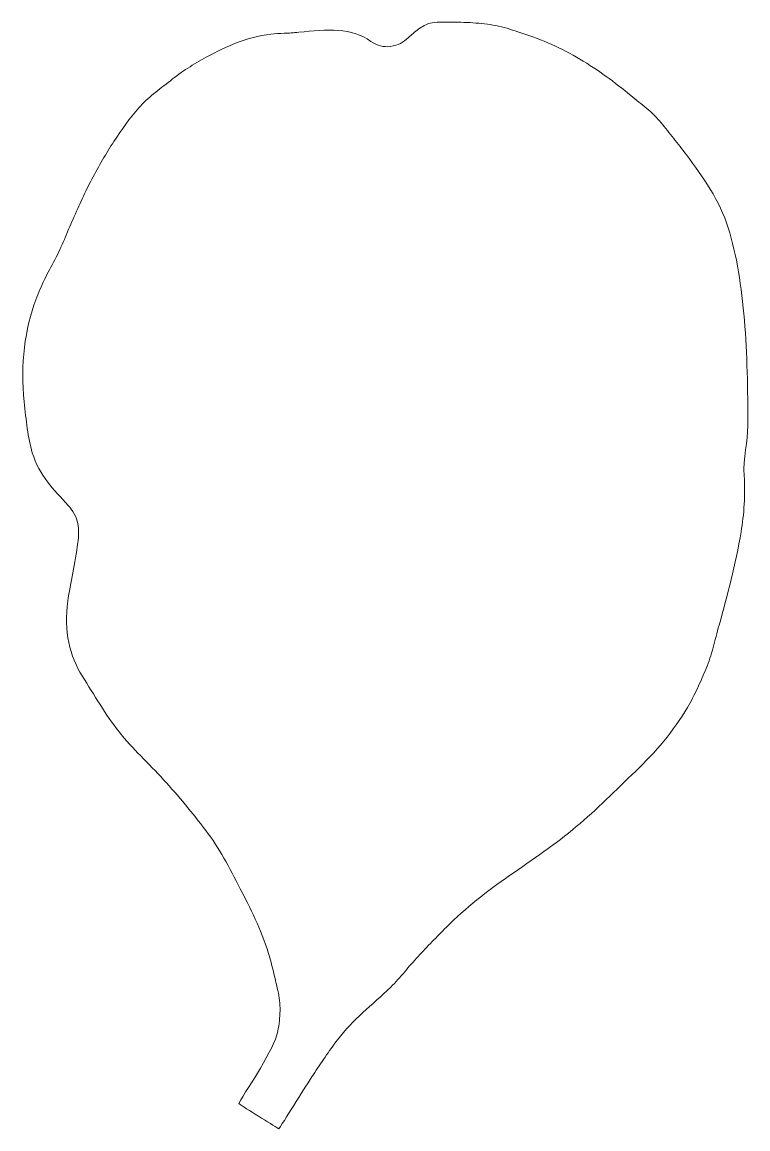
# Model space of a CAD drawing. Header units: millimetres. Extents: x 58 to 313, y 6 to 394.
import ezdxf

# ---------------------------------------------------------------- set-up
doc = ezdxf.new("R2010")
doc.units = ezdxf.units.MM
doc.header["$MEASUREMENT"] = 0
doc.layers.add('LAYER_1', color=7, linetype='Continuous', lineweight=0)

msp = doc.modelspace()

# ---------------------------------------------------------------- linework, layer by layer
at = {"layer": 'LAYER_1'}
msp.add_open_spline([(134.19, 15.03), (135.24, 14.16), (138.11, 12.36), (141.04, 10.56), (143.96, 8.76), (146.94, 6.96), (148.18, 6.09), (149.61, 8.2), (151.96, 11.95), (154.29, 15.68), (156.63, 19.42), (158.95, 23.13), (160.3, 25.17), (161.6, 27.12), (162.98, 29.18), (164.39, 31.24), (165.8, 33.3), (167.26, 35.36), (168.71, 37.28), (171.5, 40.99), (174.48, 43.96), (177.61, 46.84), (180.74, 49.72), (184.02, 52.5), (187.42, 55.82), (189.14, 57.5), (190.72, 59.32), (192.28, 61.15), (193.83, 62.98), (195.37, 64.82), (196.99, 66.57), (198.61, 68.31), (200.25, 70.04), (201.9, 71.74), (203.56, 73.45), (205.22, 75.14), (206.9, 76.81), (210.34, 80.26), (213.86, 83.4), (217.53, 86.37), (221.19, 89.35), (225.01, 92.15), (229.06, 94.94), (233.14, 97.76), (237.16, 100.51), (241.07, 103.32), (244.98, 106.14), (248.77, 109.01), (252.4, 112.07), (255.97, 115.08), (259.43, 118.27), (262.87, 121.55), (266.3, 124.82), (269.72, 128.19), (273.22, 131.55), (276.69, 134.88), (280.01, 138.37), (283.07, 142.07), (286.13, 145.76), (288.93, 149.68), (291.35, 153.88), (292.61, 156.05), (293.74, 158.27), (294.82, 160.54), (295.89, 162.81), (296.9, 165.13), (297.9, 167.48), (298.91, 169.86), (299.66, 172.31), (300.35, 174.85), (301.03, 177.39), (301.66, 180.02), (302.44, 182.76), (303.92, 188.04), (305.35, 193.32), (306.65, 198.74), (307.96, 204.15), (309.15, 209.7), (310.16, 215.5), (311.16, 221.25), (311.66, 228.94), (311.23, 235.14), (310.8, 241.14), (312.51, 247.37), (312.51, 252.61), (312.51, 265.34), (312.29, 277.88), (311.31, 289.66), (310.34, 301.44), (308.62, 312.45), (305.63, 322.12), (304.18, 326.81), (301.94, 331.3), (299.35, 335.57), (296.77, 339.83), (293.84, 343.87), (291.02, 347.65), (289.5, 349.68), (288, 351.59), (286.53, 353.44), (285.05, 355.29), (283.59, 357.09), (282.12, 358.9), (280.65, 360.71), (278.94, 362.33), (277.14, 363.89), (275.33, 365.44), (273.42, 366.92), (271.54, 368.47), (265.87, 373.13), (260.03, 377.46), (253.69, 381.21), (247.36, 384.96), (240.54, 388.13), (232.92, 390.46), (231.64, 390.86), (230.39, 391.31), (229.12, 391.73), (227.85, 392.15), (226.56, 392.54), (225.2, 392.81), (222.55, 393.35), (219.95, 393.68), (217.24, 393.89), (214.52, 394.09), (211.69, 394.16), (208.58, 394.16), (207.27, 394.16), (205.91, 394.2), (204.64, 394.17), (203.36, 394.15), (202.17, 394.07), (201.19, 393.82), (199.82, 393.48), (198.43, 392.68), (197.13, 391.74), (195.84, 390.8), (194.63, 389.71), (193.63, 388.78), (192.73, 387.95), (191.85, 387.27), (190.83, 386.75), (189.8, 386.23), (188.63, 385.86), (187.15, 385.65), (186.08, 385.51), (184.97, 385.59), (183.84, 385.89), (182.71, 386.18), (181.55, 386.7), (180.37, 387.44), (177.16, 389.88), (173.33, 390.95), (169.06, 391.27), (164.8, 391.59), (160.11, 391.17), (155.18, 390.63), (153.39, 390.44), (151.68, 390.36), (150.06, 390.28), (148.44, 390.21), (146.9, 390.14), (145.44, 389.96), (141.1, 389.44), (137.27, 388.42), (133.61, 387.03), (129.95, 385.65), (126.46, 383.9), (122.77, 381.9), (120.55, 380.69), (118.38, 379.42), (116.28, 378.06), (114.17, 376.7), (112.14, 375.25), (110.18, 373.67), (108.19, 372.07), (106.21, 370.59), (104.33, 369.05), (102.44, 367.52), (100.67, 365.92), (99.1, 364.1), (95.96, 360.46), (93.1, 356.54), (90.39, 352.36), (87.69, 348.18), (85.14, 343.75), (82.64, 339.08), (81.45, 336.85), (80.38, 334.6), (79.32, 332.29), (78.27, 329.99), (77.23, 327.62), (76.1, 325.15), (75.02, 322.79), (74.05, 320.38), (73.04, 317.98), (72.02, 315.57), (70.96, 313.18), (69.72, 310.87), (68.43, 308.5), (67.22, 306.23), (66.1, 303.92), (64.97, 301.62), (63.94, 299.28), (63, 296.77), (61.16, 291.86), (59.8, 286.17), (59.07, 280.08), (58.35, 273.99), (58.26, 267.5), (58.97, 261.01), (59.31, 257.85), (59.64, 254.71), (60.07, 251.7), (60.51, 248.69), (61.05, 245.82), (61.82, 243.21), (63.02, 239.18), (64.88, 235.95), (67.09, 233.03), (69.29, 230.11), (71.84, 227.51), (74.42, 224.74), (75.13, 223.97), (75.86, 222.9), (76.47, 221.76), (77.08, 220.62), (77.56, 219.42), (77.75, 218.39), (77.94, 217.36), (78.03, 216.25), (78.03, 215.1), (78.02, 213.96), (77.93, 212.78), (77.78, 211.64), (77.27, 208.02), (76.62, 204.5), (75.99, 201.09), (75.35, 197.67), (74.72, 194.36), (74.25, 191.16), (73.49, 185.96), (73.7, 181.08), (74.62, 176.66), (75.55, 172.25), (77.19, 168.3), (79.29, 164.96), (81.45, 161.52), (83.48, 158.14), (85.57, 154.85), (87.66, 151.56), (89.81, 148.36), (92.22, 145.32), (94.56, 142.35), (97.16, 139.59), (99.82, 136.85), (102.49, 134.12), (105.22, 131.4), (107.83, 128.53), (110.45, 125.64), (112.98, 122.73), (115.44, 119.76), (117.9, 116.8), (120.29, 113.79), (122.61, 110.73), (124.94, 107.65), (127, 104.41), (128.95, 101), (130.91, 97.59), (132.77, 94.01), (134.7, 90.24), (136.42, 86.87), (138.22, 83.4), (139.92, 79.67), (141.63, 75.95), (143.24, 71.97), (144.6, 67.58), (145.21, 65.61), (145.75, 63.49), (146.27, 61.29), (146.79, 59.09), (147.3, 56.82), (147.87, 54.56), (148.43, 52.31), (148.65, 49.93), (148.62, 47.53), (148.59, 45.13), (148.3, 42.7), (147.83, 40.34), (147.16, 36.97), (144.58, 32.15), (141.76, 27.42), (138.93, 22.68), (135.85, 18.04), (134.19, 15.03)], degree=3, knots=[0, 0, 0, 0, 1, 1, 1, 2, 2, 2, 3, 3, 3, 4, 4, 4, 5, 5, 5, 6, 6, 6, 7, 7, 7, 8, 8, 8, 9, 9, 9, 10, 10, 10, 11, 11, 11, 12, 12, 12, 13, 13, 13, 14, 14, 14, 15, 15, 15, 16, 16, 16, 17, 17, 17, 18, 18, 18, 19, 19, 19, 20, 20, 20, 21, 21, 21, 22, 22, 22, 23, 23, 23, 24, 24, 24, 25, 25, 25, 26, 26, 26, 27, 27, 27, 28, 28, 28, 29, 29, 29, 30, 30, 30, 31, 31, 31, 32, 32, 32, 33, 33, 33, 34, 34, 34, 35, 35, 35, 36, 36, 36, 37, 37, 37, 38, 38, 38, 39, 39, 39, 40, 40, 40, 41, 41, 41, 42, 42, 42, 43, 43, 43, 44, 44, 44, 45, 45, 45, 46, 46, 46, 47, 47, 47, 48, 48, 48, 49, 49, 49, 50, 50, 50, 51, 51, 51, 52, 52, 52, 53, 53, 53, 54, 54, 54, 55, 55, 55, 56, 56, 56, 57, 57, 57, 58, 58, 58, 59, 59, 59, 60, 60, 60, 61, 61, 61, 62, 62, 62, 63, 63, 63, 64, 64, 64, 65, 65, 65, 66, 66, 66, 67, 67, 67, 68, 68, 68, 69, 69, 69, 70, 70, 70, 71, 71, 71, 72, 72, 72, 73, 73, 73, 74, 74, 74, 75, 75, 75, 76, 76, 76, 77, 77, 77, 78, 78, 78, 79, 79, 79, 80, 80, 80, 81, 81, 81, 82, 82, 82, 83, 83, 83, 84, 84, 84, 85, 85, 85, 86, 86, 86, 87, 87, 87, 88, 88, 88, 89, 89, 89, 90, 90, 90, 91, 91, 91, 92, 92, 92, 93, 93, 93, 94, 94, 94, 95, 95, 95, 96, 96, 96, 97, 97, 97, 98, 98, 98, 98], dxfattribs=at)

doc.saveas('drawing.dxf')
